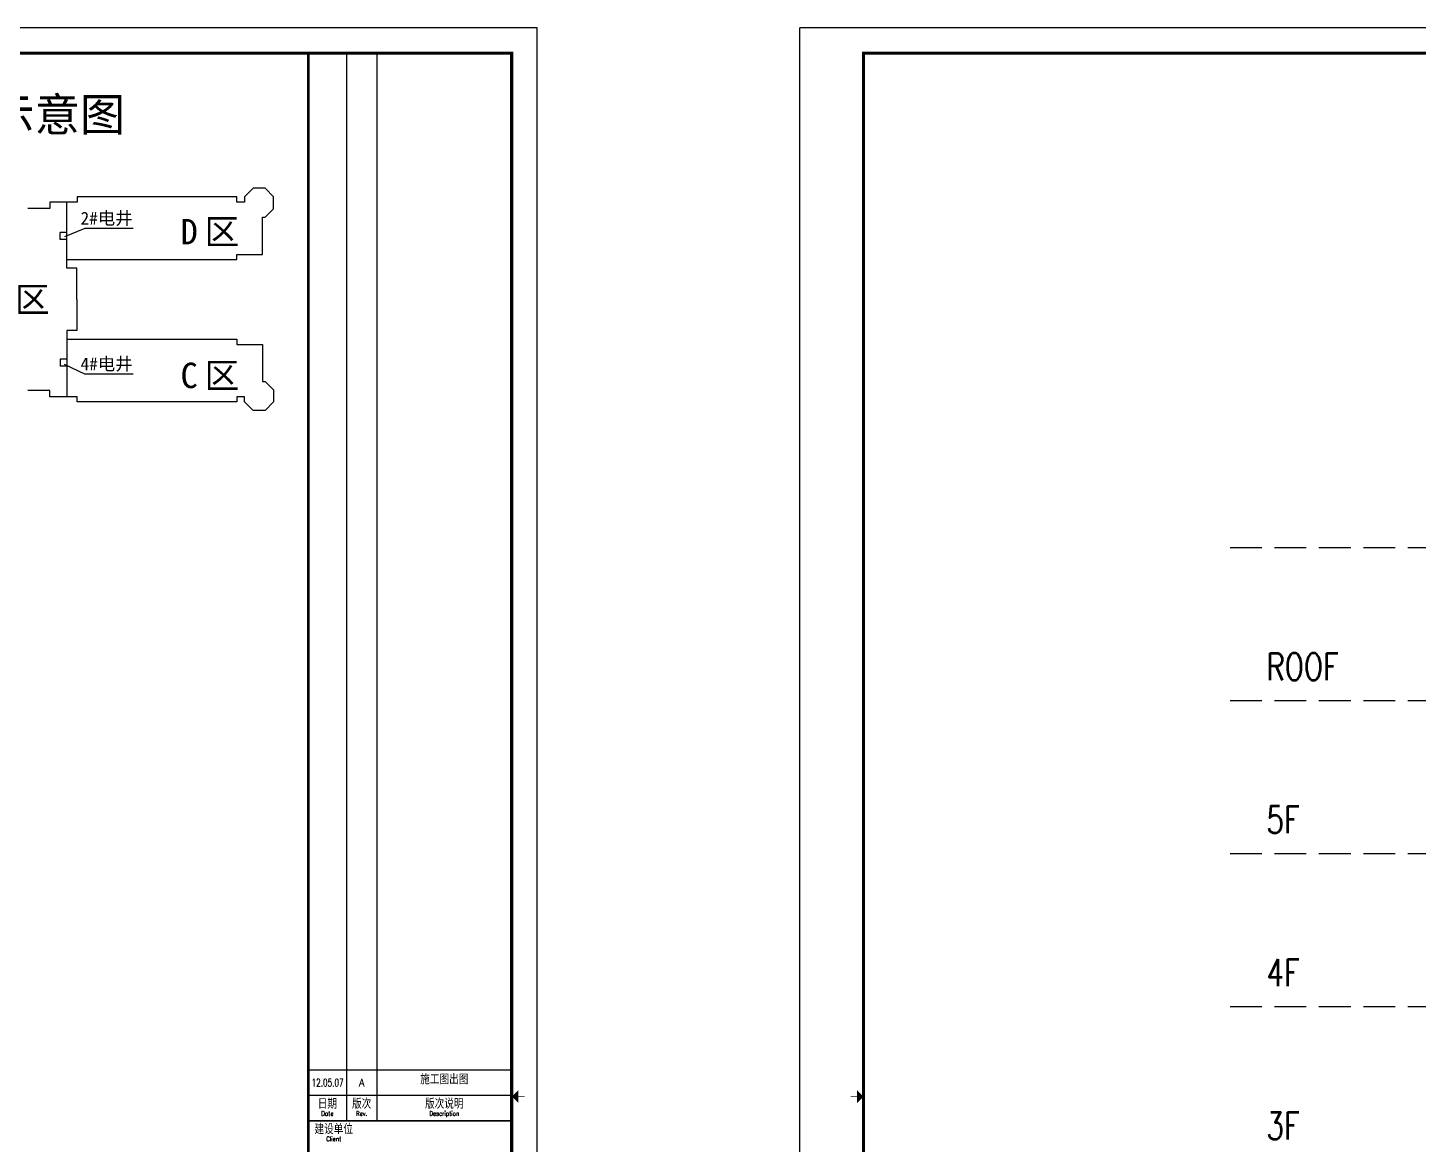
# Model space of a CAD drawing. Extents: x -336391 to 664021, y -458009 to -178412.
# Drawn here: x -108973 to -54269, y -417833 to -373909 of the extents above; entities that cross this region are included whole.
import ezdxf
from ezdxf.enums import TextEntityAlignment as Align

# ---------------------------------------------------------------- set-up
doc = ezdxf.new("R2010")
doc.units = 0
doc.header["$LTSCALE"] = 1000
doc.header["$MEASUREMENT"] = 0
doc.linetypes.add('DASH', pattern=[0.35, 0.25, -0.1])
for name, color, linetype in [('A-墙线', 7, 'CONTINUOUS'), ('AXIS', 3, 'CONTINUOUS'), ('STAIR', 4, 'CONTINUOUS'), ('WALL', 7, 'CONTINUOUS'), ('图框', 7, 'CONTINUOUS'), ('房间名称', 7, 'CONTINUOUS')]:
    doc.layers.add(name, color=color, linetype=linetype)
doc.styles.add('HT', font='simhei.ttf')
doc.styles.add('HZ', font='tjromans.shx', dxfattribs={"width": 0.75, "bigfont": 'tjhztxt.shx'})
doc.styles.add('TKZ1_tjhts.shx', font='tjromant.shx', dxfattribs={"bigfont": 'tjhts.shx'})
doc.styles.add('TKZ2_tjkts.shx', font='tjromant.shx', dxfattribs={"bigfont": 'tjkts.shx'})

# ---------------------------------------------------------------- blocks, each defined once
blk = doc.blocks.new('tk2')
at = {"layer": '图框'}
for p, q in [((118900, 84100), (0, 84100)), ((0, 0), (0, 84100)), ((118900, 0), (118900, 84100)), ((111400, 83100), (111400, 41100)), ((112600, 83100), (112600, 41100)), ((109900, 43100), (117900, 43100)), ((109900, 42100), (117900, 42100)), ((109900, 41100), (117900, 41100))]:
    blk.add_line(p, q, dxfattribs=at)
at = {"layer": '图框', "const_width": 120}
blk.add_lwpolyline([(117900, 1000), (117900, 83100), (2500, 83100), (2500, 1000)], close=True, dxfattribs=at)
at = {"layer": '图框'}
for points, const_width in [([(109900, 83100), (109900, 1000)], 100), ([(2250, 42050), (2000, 42050)], 30), ([(118161, 42050), (118411, 42050)], 30), ([(109900, 41100), (117900, 41100)], 60)]:
    blk.add_lwpolyline(points, dxfattribs=dict(at, const_width=const_width))
for points in [[(2250, 41800), (2250, 42300), (2500, 42050)], [(118161, 41800), (118161, 42300), (117911, 42050)]]:
    blk.add_solid(points, dxfattribs=at)
for s, height, style, width, p in [('12.05.07', 300, 'TKZ1_tjhts.shx', 0.7, (110658, 42600)), ('Date', 180, 'TKZ2_tjkts.shx', 0.8, (110650, 41385)), ('Rev.', 180, 'TKZ2_tjkts.shx', 0.8, (112000, 41385)), ('Description', 180, 'TKZ2_tjkts.shx', 0.8, (115250, 41385)), ('Client', 180, 'TKZ2_tjkts.shx', 0.8, (110900, 40385))]:
    blk.add_text(s, height=height, dxfattribs=dict(at, style=style, width=width)).set_placement(p, align=Align.MIDDLE_CENTER)
for s, height, style, p in [('A', 300, 'TKZ1_tjhts.shx', (112000, 42600)), ('施工图出图', 360, 'TKZ1_tjhts.shx', (115250, 42716)), ('日期', 360, 'TKZ2_tjkts.shx', (110650, 41755)), ('版次', 360, 'TKZ2_tjkts.shx', (112000, 41755)), ('版次说明', 360, 'TKZ2_tjkts.shx', (115250, 41755)), ('建设单位', 360, 'TKZ2_tjkts.shx', (110900, 40755))]:
    blk.add_text(s, height=height, dxfattribs=dict(at, style=style)).set_placement(p, align=Align.MIDDLE_CENTER)

msp = doc.modelspace()

# ---------------------------------------------------------------- linework, layer by layer
at = {"layer": 'A-墙线'}
for p, q in [((-107432.6, -383022.7), (-107432.6, -380762.7)), ((-107702.6, -382242.7), (-107702.6, -381962.7)), ((-107432.6, -381962.7), (-107702.6, -381962.7)), ((-107432.6, -382242.7), (-107702.6, -382242.7)), ((-107432.6, -386162.7), (-107432.6, -388422.7)), ((-107702.6, -386942.7), (-107702.6, -387222.7)), ((-107432.6, -386942.7), (-107702.6, -386942.7)), ((-107432.6, -387222.7), (-107702.6, -387222.7))]:
    msp.add_line(p, q, dxfattribs=at)
at = {"layer": 'STAIR', "linetype": 'DASH', "ltscale": 5}
for p, q in [((-61671.9, -394354.5), (15329.3, -394354.5)), ((-61671.9, -394354.5), (15329.3, -394354.5)), ((-61671.9, -400375.5), (15329.3, -400375.5)), ((-61671.9, -400375.5), (15329.3, -400375.5)), ((-61671.9, -406396.5), (15329.3, -406396.5)), ((-61671.9, -406396.5), (15329.3, -406396.5)), ((-61671.9, -412417.5), (15329.3, -412417.5))]:
    msp.add_line(p, q, dxfattribs=at)
at = {"layer": 'WALL'}
for points in [[(-107042.6, -384592.7), (-107042.6, -383362.7), (-107432.6, -383362.7), (-107432.6, -383022.7), (-100742.6, -383022.7), (-100742.6, -382822.7), (-99742.6, -382822.7), (-99742.6, -381362.7), (-99636.2, -381362.7), (-99302.5, -381028.9), (-99302.5, -380556.7), (-99636.5, -380222.7), (-100108.7, -380222.7), (-100442.7, -380556.7), (-100442.7, -380762.7), (-100742.6, -380762.7), (-100742.6, -380562.7), (-107027.6, -380562.7), (-107027.6, -380762.7), (-108102.6, -380762.7), (-108102.6, -381012.7), (-108972.6, -381012.7)], [(-107042.6, -384592.7), (-107042.6, -385822.7), (-107432.6, -385822.7), (-107432.6, -386162.7), (-100742.6, -386162.7), (-100742.6, -386362.7), (-99742.6, -386362.7), (-99742.6, -387822.7), (-99636.2, -387822.7), (-99302.5, -388156.5), (-99302.5, -388628.7), (-99636.5, -388962.7), (-100108.7, -388962.7), (-100442.7, -388628.7), (-100442.7, -388422.7), (-100742.6, -388422.7), (-100742.6, -388622.7), (-107027.6, -388622.7), (-107027.6, -388422.7), (-108102.6, -388422.7), (-108102.6, -388172.7), (-108972.6, -388172.7)]]:
    msp.add_lwpolyline(points, dxfattribs=at)
at = {"layer": '房间名称'}
for p, q in [((-106735.5, -381804.4), (-107522.8, -382127.6)), ((-104833.3, -381804.4), (-106735.5, -381804.4)), ((-106735.5, -387537), (-107522.8, -387160.2)), ((-104833.3, -387537), (-106735.5, -387537))]:
    msp.add_line(p, q, dxfattribs=at)

# ---------------------------------------------------------------- block references
at = {"layer": 'A-墙线'}
for p in [(-207836.3, -458008.9), (-78592.5, -458008.9)]:
    msp.add_blockref('tk2', p, dxfattribs=at)

# ---------------------------------------------------------------- texts
at = {"layer": 'AXIS', "color": 7, "style": 'HZ', "width": 0.75}
for s, p in [('ROOF', (-60239.6, -399579.2)), ('5F', (-60239.6, -405600.2)), ('4F', (-60239.6, -411621.2)), ('3F', (-60239.6, -417642.2))]:
    msp.add_text(s, height=1066.67, dxfattribs=at).set_placement(p)
at = {"layer": '房间名称', "style": 'HT'}
for s, height, p in [('分区示意图', 1306.96, (-114052.8, -377976.6)), ('2#电井', 500, (-106896.9, -381649)), ('D', 1000, (-102963.9, -382429.6)), ('区', 1000, (-102018.7, -382429.6)), ('区', 1000, (-109481.9, -385097.3)), ('4#电井', 500, (-106896.9, -387381.6)), ('C', 1000, (-102963.9, -388084.5)), ('区', 1000, (-102018.7, -388084.5))]:
    msp.add_text(s, height=height, dxfattribs=at).set_placement(p)

doc.saveas('drawing.dxf')
